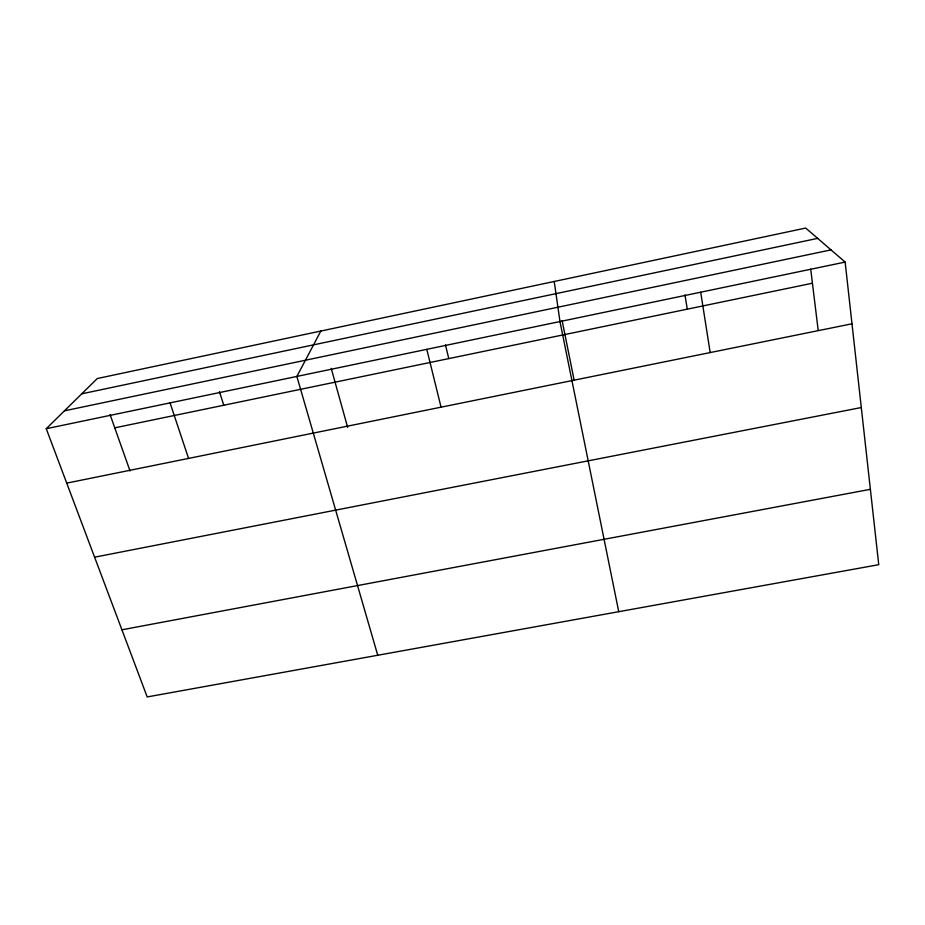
<?xml version="1.0" encoding="UTF-8"?>
<svg xmlns="http://www.w3.org/2000/svg" width="925" height="925" viewBox="0 0 925 925"><rect width="100%" height="100%" fill="white"/><g stroke="black" fill="none" stroke-linecap="round" stroke-linejoin="round"><path stroke-width="1.39" d="M320.836 331.046L296.867 376.44L377.747 655.258M46.25 428.703L97.31 378.522L805.71 228.059L845.138 262.076L878.75 564.689L147.191 696.941L46.25 428.703L845.138 262.076M81.747 393.819L817.654 238.373M64.438 410.827L831.008 249.889M114.758 427.836L812.439 283.223M66.727 483.127L851.994 323.796M94.604 557.185L861.291 407.532M121.927 629.798L870.379 489.325M110.04 414.516L130.043 470.987M170.05 402.884L188.561 458.407M219.468 391.68L223.758 405.243M331.219 368.358L347.65 427.362M426.795 349.338L441.052 407.173M445.468 344.898L448.764 358.599M562.111 320.559L574.205 380.476M618.744 611.691L559.972 321.553L554.225 281.478M684.974 294.925L687.287 309.158M700.699 292.207L710.18 352.575M810.705 269.082L818.151 330.052"/></g></svg>
